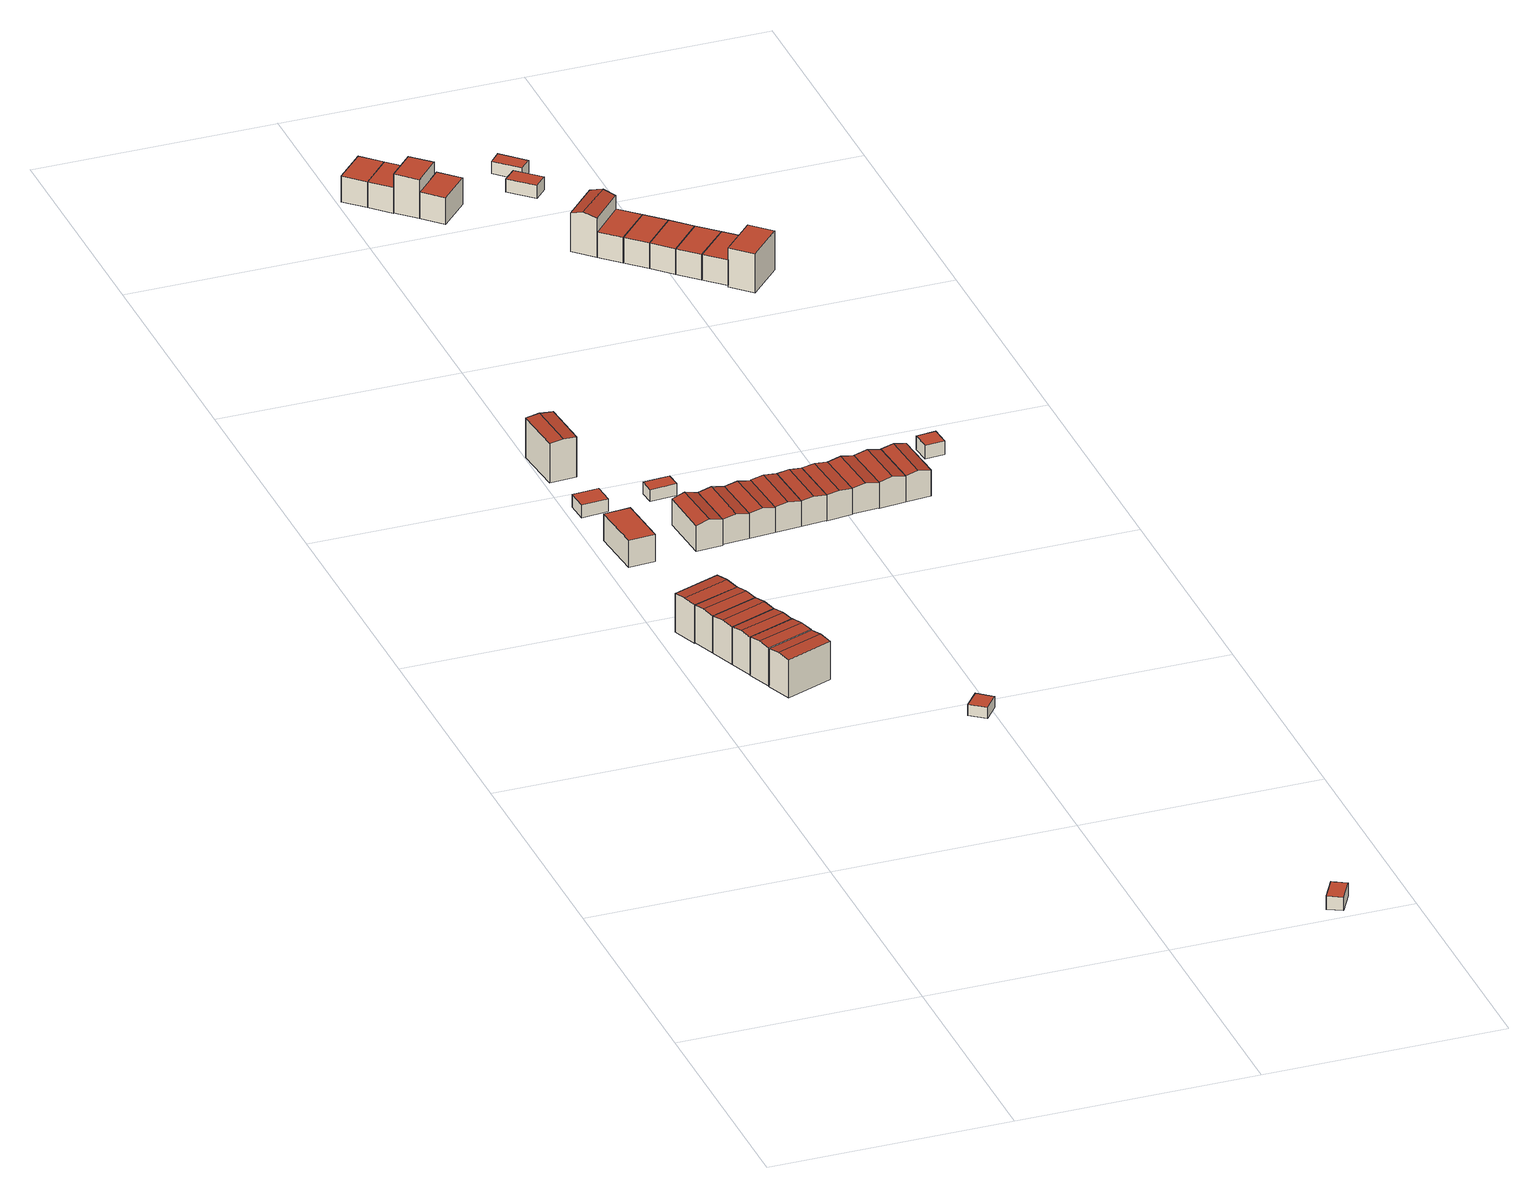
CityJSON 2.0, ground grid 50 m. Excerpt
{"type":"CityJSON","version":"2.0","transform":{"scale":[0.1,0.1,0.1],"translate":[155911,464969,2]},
"CityObjects":{
"building1":{"type":"Building","attributes":{"b3_bag_bag_overlap":0,"b3_bouwlagen":3,"b3_dak_type":"multiple horizontal","b3_extrusie":"standard","b3_h_dak_50p":8.14,"b3_h_dak_70p":10.82,"b3_h_dak_max":10.88,"b3_h_dak_min":8.08,"b3_h_maaiveld":2.43,"b3_is_glas_dak":false,"b3_kas_warenhuis":false,"b3_kwaliteitsindicator":true,"b3_mutatie_ahn3_ahn4":false,"b3_mutatie_ahn4_ahn5":false,"b3_n_nok":0,"b3_n_vlakken":3,"b3_opp_buitenmuur":168.24,"b3_opp_dak_plat":60.08,"b3_opp_dak_schuin":0,"b3_opp_grond":60.08,"b3_opp_scheidingsmuur":68.34,"b3_rmse_lod12":2.13,"b3_rmse_lod13":2.13,"b3_rmse_lod22":0.213,"b3_t_run":39,"b3_val3dity_lod12":"[]","b3_val3dity_lod13":"[]","b3_val3dity_lod22":"[]","b3_volume_lod12":504.36,"b3_volume_lod13":504.36,"b3_volume_lod22":402.57,"geconstateerd":false,"oorspronkelijkbouwjaar":1988,"status":"Pand in gebruik"},"children":["building1-1"]},
"building1-1":{"type":"BuildingPart","parents":["building1"],"geometry":[{"type":"Solid","lod":"2.2","boundaries":[[[[0,1,2,3]],[[4,5,6,7]],[[5,4,1,0]],[[4,7,8,2,1]],[[9,8,7,6]],[[8,9,3,2]],[[9,6,5,0,3]]]],"semantics":{"surfaces":[{"type":"GroundSurface"},{"type":"RoofSurface"},{"type":"WallSurface"}],"values":[[0,1,2,2,1,2,2]]}}]},
"building2":{"type":"Building","attributes":{"b3_bag_bag_overlap":0,"b3_bouwlagen":3,"b3_dak_type":"multiple horizontal","b3_extrusie":"standard","b3_h_dak_50p":10.82,"b3_h_dak_70p":10.84,"b3_h_dak_max":10.88,"b3_h_dak_min":8.1,"b3_h_maaiveld":2.57,"b3_is_glas_dak":false,"b3_kas_warenhuis":false,"b3_kwaliteitsindicator":true,"b3_mutatie_ahn3_ahn4":false,"b3_mutatie_ahn4_ahn5":false,"b3_n_nok":0,"b3_n_vlakken":4,"b3_opp_buitenmuur":106.52,"b3_opp_dak_plat":56.38,"b3_opp_dak_schuin":0,"b3_opp_grond":56.38,"b3_opp_scheidingsmuur":136.35,"b3_rmse_lod12":1.66,"b3_rmse_lod13":1.66,"b3_rmse_lod22":0.483,"b3_t_run":31,"b3_val3dity_lod12":"[]","b3_val3dity_lod13":"[]","b3_val3dity_lod22":"[]","b3_volume_lod12":465.9,"b3_volume_lod13":465.9,"b3_volume_lod22":414.13,"geconstateerd":false,"oorspronkelijkbouwjaar":1988,"status":"Pand in gebruik"},"children":["building2-1"]},
"building2-1":{"type":"BuildingPart","parents":["building2"],"geometry":[{"type":"Solid","lod":"2.2","boundaries":[[[[10,11,12,13]],[[14,15,16,17]],[[15,14,11,10]],[[14,17,9,12,11]],[[8,9,17,16]],[[9,8,13,12]],[[8,16,15,10,13]]]],"semantics":{"surfaces":[{"type":"GroundSurface"},{"type":"RoofSurface"},{"type":"WallSurface"}],"values":[[0,1,2,2,1,2,2]]}}]},
"building3":{"type":"Building","attributes":{"b3_bag_bag_overlap":0,"b3_bouwlagen":3,"b3_dak_type":"multiple horizontal","b3_extrusie":"standard","b3_h_dak_50p":8.15,"b3_h_dak_70p":10.83,"b3_h_dak_max":10.88,"b3_h_dak_min":8.08,"b3_h_maaiveld":2.56,"b3_is_glas_dak":false,"b3_kas_warenhuis":false,"b3_kwaliteitsindicator":true,"b3_mutatie_ahn3_ahn4":false,"b3_mutatie_ahn4_ahn5":false,"b3_n_nok":0,"b3_n_vlakken":3,"b3_opp_buitenmuur":91.94,"b3_opp_dak_plat":57.52,"b3_opp_dak_schuin":0,"b3_opp_grond":57.51,"b3_opp_scheidingsmuur":137.4,"b3_rmse_lod12":2.19,"b3_rmse_lod13":2.19,"b3_rmse_lod22":0.201,"b3_t_run":33,"b3_val3dity_lod12":"[]","b3_val3dity_lod13":"[]","b3_val3dity_lod22":"[]","b3_volume_lod12":476.23,"b3_volume_lod13":476.23,"b3_volume_lod22":378.17,"geconstateerd":false,"oorspronkelijkbouwjaar":1988,"status":"Pand in gebruik"},"children":["building3-1"]},
"building3-1":{"type":"BuildingPart","parents":["building3"],"geometry":[{"type":"Solid","lod":"2.2","boundaries":[[[[11,10,18,19]],[[15,14,20,21]],[[14,15,10,11]],[[15,21,22,18,10]],[[23,22,21,20]],[[22,23,19,18]],[[23,20,14,11,19]]]],"semantics":{"surfaces":[{"type":"GroundSurface"},{"type":"RoofSurface"},{"type":"WallSurface"}],"values":[[0,1,2,2,1,2,2]]}}]},
"building4":{"type":"Building","attributes":{"b3_bag_bag_overlap":0,"b3_bouwlagen":3,"b3_dak_type":"multiple horizontal","b3_extrusie":"standard","b3_h_dak_50p":8.14,"b3_h_dak_70p":10.83,"b3_h_dak_max":10.89,"b3_h_dak_min":8.07,"b3_h_maaiveld":2.56,"b3_is_glas_dak":false,"b3_kas_warenhuis":false,"b3_kwaliteitsindicator":true,"b3_mutatie_ahn3_ahn4":false,"b3_mutatie_ahn4_ahn5":false,"b3_n_nok":0,"b3_n_vlakken":3,"b3_opp_buitenmuur":87.94,"b3_opp_dak_plat":55.62,"b3_opp_dak_schuin":0,"b3_opp_grond":55.62,"b3_opp_scheidingsmuur":138.93,"b3_rmse_lod12":2.17,"b3_rmse_lod13":2.17,"b3_rmse_lod22":0.157,"b3_t_run":33,"b3_val3dity_lod12":"[]","b3_val3dity_lod13":"[]","b3_val3dity_lod22":"[]","b3_volume_lod12":460.62,"b3_volume_lod13":460.62,"b3_volume_lod22":365.6,"geconstateerd":false,"oorspronkelijkbouwjaar":1988,"status":"Pand in gebruik"},"children":["building4-1"]},
"building4-1":{"type":"BuildingPart","parents":["building4"],"geometry":[{"type":"Solid","lod":"2.2","boundaries":[[[[19,18,24,25]],[[22,23,26,27]],[[23,22,18,19]],[[22,27,28,24,18]],[[29,28,27,26]],[[28,29,25,24]],[[29,26,23,19,25]]]],"semantics":{"surfaces":[{"type":"GroundSurface"},{"type":"RoofSurface"},{"type":"WallSurface"}],"values":[[0,1,2,2,1,2,2]]}}]},
"building5":{"type":"Building","attributes":{"b3_bag_bag_overlap":0,"b3_bouwlagen":3,"b3_dak_type":"multiple horizontal","b3_extrusie":"standard","b3_h_dak_50p":10.85,"b3_h_dak_70p":10.88,"b3_h_dak_max":11.18,"b3_h_dak_min":8.11,"b3_h_maaiveld":2.55,"b3_is_glas_dak":false,"b3_kas_warenhuis":false,"b3_kwaliteitsindicator":true,"b3_mutatie_ahn3_ahn4":false,"b3_mutatie_ahn4_ahn5":false,"b3_n_nok":0,"b3_n_vlakken":3,"b3_opp_buitenmuur":125.1,"b3_opp_dak_plat":54.85,"b3_opp_dak_schuin":2.39,"b3_opp_grond":57.24,"b3_opp_scheidingsmuur":139.32,"b3_rmse_lod12":0.928,"b3_rmse_lod13":0.928,"b3_rmse_lod22":0.676,"b3_t_run":31,"b3_val3dity_lod12":"[]","b3_val3dity_lod13":"[]","b3_val3dity_lod22":"[]","b3_volume_lod12":477.78,"b3_volume_lod13":477.78,"b3_volume_lod22":470.84,"geconstateerd":false,"oorspronkelijkbouwjaar":1988,"status":"Pand in gebruik"},"children":["building5-1"]},
"building5-1":{"type":"BuildingPart","parents":["building5"],"geometry":[{"type":"Solid","lod":"2.2","boundaries":[[[[30,31,32,33]],[[34,35,36,37]],[[35,34,31,30]],[[34,37,38,32,31]],[[39,38,37,36]],[[38,39,33,32]],[[39,36,35,30,33]]]],"semantics":{"surfaces":[{"type":"GroundSurface"},{"type":"RoofSurface"},{"type":"WallSurface"}],"values":[[0,1,2,2,1,2,2]]}}]},
"building6":{"type":"Building","attributes":{"b3_bag_bag_overlap":0,"b3_bouwlagen":3,"b3_dak_type":"multiple horizontal","b3_extrusie":"standard","b3_h_dak_50p":8.16,"b3_h_dak_70p":10.83,"b3_h_dak_max":10.9,"b3_h_dak_min":8.05,"b3_h_maaiveld":2.39,"b3_is_glas_dak":false,"b3_kas_warenhuis":false,"b3_kwaliteitsindicator":true,"b3_mutatie_ahn3_ahn4":false,"b3_mutatie_ahn4_ahn5":false,"b3_n_nok":0,"b3_n_vlakken":3,"b3_opp_buitenmuur":166.7,"b3_opp_dak_plat":59.23,"b3_opp_dak_schuin":0,"b3_opp_grond":59.22,"b3_opp_scheidingsmuur":69.79,"b3_rmse_lod12":2.16,"b3_rmse_lod13":2.16,"b3_rmse_lod22":0.14,"b3_t_run":38,"b3_val3dity_lod12":"[]","b3_val3dity_lod13":"[]","b3_val3dity_lod22":"[]","b3_volume_lod12":500.07,"b3_volume_lod13":500.07,"b3_volume_lod22":399.39,"geconstateerd":false,"oorspronkelijkbouwjaar":1988,"status":"Pand in gebruik"},"children":["building6-1"]},
"building6-1":{"type":"BuildingPart","parents":["building6"],"geometry":[{"type":"Solid","lod":"2.2","boundaries":[[[[40,41,42,43]],[[44,45,46,47]],[[45,44,41,40]],[[44,47,48,42,41]],[[49,48,47,46]],[[48,49,43,42]],[[49,46,45,40,43]]]],"semantics":{"surfaces":[{"type":"GroundSurface"},{"type":"RoofSurface"},{"type":"WallSurface"}],"values":[[0,1,2,2,1,2,2]]}}]},
"building7":{"type":"Building","attributes":{"b3_bag_bag_overlap":0,"b3_bouwlagen":2,"b3_dak_type":"slanted","b3_extrusie":"standard","b3_h_dak_50p":7.89,"b3_h_dak_70p":7.97,"b3_h_dak_max":8.22,"b3_h_dak_min":7.81,"b3_h_maaiveld":2.09,"b3_is_glas_dak":false,"b3_kas_warenhuis":false,"b3_kwaliteitsindicator":true,"b3_mutatie_ahn3_ahn4":false,"b3_mutatie_ahn4_ahn5":false,"b3_n_nok":0,"b3_n_vlakken":3,"b3_opp_buitenmuur":151.25,"b3_opp_dak_plat":61.38,"b3_opp_dak_schuin":0,"b3_opp_grond":61.37,"b3_opp_scheidingsmuur":43.89,"b3_rmse_lod12":0.603,"b3_rmse_lod13":0.603,"b3_rmse_lod22":0.595,"b3_t_run":37,"b3_val3dity_lod12":"[]","b3_val3dity_lod13":"[]","b3_val3dity_lod22":"[]","b3_volume_lod12":362.78,"b3_volume_lod13":362.78,"b3_volume_lod22":359.36,"geconstateerd":false,"oorspronkelijkbouwjaar":1989,"status":"Pand in gebruik"},"children":["building7-1"]},
"building7-1":{"type":"BuildingPart","parents":["building7"],"geometry":[{"type":"Solid","lod":"2.2","boundaries":[[[[50,51,52,53]],[[54,55,56,57]],[[57,56,51,50]],[[56,55,52,51]],[[55,54,53,52]],[[54,57,50,53]]]],"semantics":{"surfaces":[{"type":"GroundSurface"},{"type":"RoofSurface"},{"type":"WallSurface"}],"values":[[0,1,2,2,2,2]]}}]},
"building8":{"type":"Building","attributes":{"b3_dak_type":"horizontal","b3_extrusie":"standard","b3_h_dak_50p":4.87,"b3_h_dak_70p":4.89,"b3_h_dak_max":5.13,"b3_h_dak_min":4.83,"b3_h_maaiveld":2.14,"b3_is_glas_dak":false,"b3_kas_warenhuis":false,"b3_kwaliteitsindicator":true,"b3_mutatie_ahn3_ahn4":false,"b3_mutatie_ahn4_ahn5":false,"b3_n_nok":0,"b3_n_vlakken":1,"b3_opp_buitenmuur":54.2,"b3_opp_dak_plat":23.93,"b3_opp_dak_schuin":0,"b3_opp_grond":23.92,"b3_opp_scheidingsmuur":0,"b3_rmse_lod12":0.0696,"b3_rmse_lod13":0.0696,"b3_rmse_lod22":0.0585,"b3_t_run":18,"b3_val3dity_lod12":"[]","b3_val3dity_lod13":"[]","b3_val3dity_lod22":"[]","b3_volume_lod12":65.62,"b3_volume_lod13":65.62,"b3_volume_lod22":65.84,"geconstateerd":false,"oorspronkelijkbouwjaar":1989,"status":"Pand in gebruik"},"children":["building8-1"]},
"building8-1":{"type":"BuildingPart","parents":["building8"],"geometry":[{"type":"Solid","lod":"2.2","boundaries":[[[[58,59,60,61]],[[62,63,64,65]],[[65,64,59,58]],[[64,63,60,59]],[[63,62,61,60]],[[62,65,58,61]]]],"semantics":{"surfaces":[{"type":"GroundSurface"},{"type":"RoofSurface"},{"type":"WallSurface"}],"values":[[0,1,2,2,2,2]]}}]},
"building9":{"type":"Building","attributes":{"b3_bag_bag_overlap":0,"b3_bouwlagen":3,"b3_dak_type":"multiple horizontal","b3_extrusie":"standard","b3_h_dak_50p":10.63,"b3_h_dak_70p":10.66,"b3_h_dak_max":10.82,"b3_h_dak_min":7.84,"b3_h_maaiveld":2.05,"b3_is_glas_dak":false,"b3_kas_warenhuis":false,"b3_kwaliteitsindicator":true,"b3_mutatie_ahn3_ahn4":false,"b3_mutatie_ahn4_ahn5":false,"b3_n_nok":0,"b3_n_vlakken":2,"b3_opp_buitenmuur":182.78,"b3_opp_dak_plat":60.11,"b3_opp_dak_schuin":0,"b3_opp_grond":60.1,"b3_opp_scheidingsmuur":80.17,"b3_rmse_lod12":1.63,"b3_rmse_lod13":1.63,"b3_rmse_lod22":0.111,"b3_t_run":32,"b3_val3dity_lod12":"[]","b3_val3dity_lod13":"[]","b3_val3dity_lod22":"[]","b3_volume_lod12":517.6,"b3_volume_lod13":517.6,"b3_volume_lod22":465.18,"geconstateerd":false,"oorspronkelijkbouwjaar":1989,"status":"Pand in gebruik"},"children":["building9-1"]},
"building9-1":{"type":"BuildingPart","parents":["building9"],"geometry":[{"type":"Solid","lod":"2.2","boundaries":[[[[66,67,68,69]],[[70,71,72,73]],[[71,70,67,66]],[[70,73,74,68,67]],[[75,74,73,72]],[[74,75,69,68]],[[75,72,71,66,69]]]],"semantics":{"surfaces":[{"type":"GroundSurface"},{"type":"RoofSurface"},{"type":"WallSurface"}],"values":[[0,1,2,2,1,2,2]]}}]},
"building10":{"type":"Building","attributes":{"b3_bag_bag_overlap":0,"b3_bouwlagen":2,"b3_dak_type":"multiple horizontal","b3_extrusie":"standard","b3_h_dak_50p":5.19,"b3_h_dak_70p":7.84,"b3_h_dak_max":7.91,"b3_h_dak_min":5.06,"b3_h_maaiveld":2.07,"b3_is_glas_dak":false,"b3_kas_warenhuis":false,"b3_kwaliteitsindicator":true,"b3_mutatie_ahn3_ahn4":false,"b3_mutatie_ahn4_ahn5":false,"b3_n_nok":0,"b3_n_vlakken":3,"b3_opp_buitenmuur":114.03,"b3_opp_dak_plat":61.74,"b3_opp_dak_schuin":0,"b3_opp_grond":61.72,"b3_opp_scheidingsmuur":42.35,"b3_rmse_lod12":2.11,"b3_rmse_lod13":2.11,"b3_rmse_lod22":0.0693,"b3_t_run":34,"b3_val3dity_lod12":"[]","b3_val3dity_lod13":"[]","b3_val3dity_lod22":"[]","b3_volume_lod12":356.17,"b3_volume_lod13":356.17,"b3_volume_lod22":255.28,"geconstateerd":false,"oorspronkelijkbouwjaar":1989,"status":"Pand in gebruik"},"children":["building10-1"]},
"building10-1":{"type":"BuildingPart","parents":["building10"],"geometry":[{"type":"Solid","lod":"2.2","boundaries":[[[[76,77,78,79]],[[80,81,82,83]],[[81,80,77,76]],[[80,83,84,78,77]],[[85,84,83,82]],[[84,85,79,78]],[[85,82,81,76,79]]]],"semantics":{"surfaces":[{"type":"GroundSurface"},{"type":"RoofSurface"},{"type":"WallSurface"}],"values":[[0,1,2,2,1,2,2]]}}]},
"building11":{"type":"Building","attributes":{"b3_dak_type":"horizontal","b3_extrusie":"standard","b3_h_dak_50p":4.95,"b3_h_dak_70p":5.06,"b3_h_dak_max":5.17,"b3_h_dak_min":4.68,"b3_h_maaiveld":2.65,"b3_is_glas_dak":false,"b3_kas_warenhuis":false,"b3_kwaliteitsindicator":true,"b3_mutatie_ahn3_ahn4":false,"b3_mutatie_ahn4_ahn5":false,"b3_n_nok":0,"b3_n_vlakken":1,"b3_opp_buitenmuur":37.86,"b3_opp_dak_plat":17,"b3_opp_dak_schuin":0,"b3_opp_grond":16.99,"b3_opp_scheidingsmuur":0,"b3_rmse_lod12":0.183,"b3_rmse_lod13":0.183,"b3_rmse_lod22":0.145,"b3_t_run":18,"b3_val3dity_lod12":"[]","b3_val3dity_lod13":"[]","b3_val3dity_lod22":"[]","b3_volume_lod12":40.77,"b3_volume_lod13":40.77,"b3_volume_lod22":38.96,"geconstateerd":false,"oorspronkelijkbouwjaar":1987,"status":"Pand in gebruik"},"children":["building11-1"]},
"building11-1":{"type":"BuildingPart","parents":["building11"],"geometry":[{"type":"Solid","lod":"2.2","boundaries":[[[[86,87,88,89]],[[90,91,92,93]],[[93,92,87,86]],[[92,91,88,87]],[[91,90,89,88]],[[90,93,86,89]]]],"semantics":{"surfaces":[{"type":"GroundSurface"},{"type":"RoofSurface"},{"type":"WallSurface"}],"values":[[0,1,2,2,2,2]]}}]},
"building12":{"type":"Building","attributes":{"b3_bag_bag_overlap":0,"b3_dak_type":"horizontal","b3_extrusie":"standard","b3_h_dak_50p":4.71,"b3_h_dak_70p":4.72,"b3_h_dak_max":4.79,"b3_h_dak_min":4.65,"b3_h_maaiveld":2.08,"b3_is_glas_dak":false,"b3_kas_warenhuis":false,"b3_kwaliteitsindicator":true,"b3_mutatie_ahn3_ahn4":false,"b3_mutatie_ahn4_ahn5":false,"b3_n_nok":0,"b3_n_vlakken":1,"b3_opp_buitenmuur":45.83,"b3_opp_dak_plat":17.51,"b3_opp_dak_schuin":0,"b3_opp_grond":17.51,"b3_opp_scheidingsmuur":0,"b3_rmse_lod12":0.0308,"b3_rmse_lod13":0.0308,"b3_rmse_lod22":0.0294,"b3_t_run":17,"b3_val3dity_lod12":"[]","b3_val3dity_lod13":"[]","b3_val3dity_lod22":"[]","b3_volume_lod12":46.3,"b3_volume_lod13":46.3,"b3_volume_lod22":46.19,"geconstateerd":false,"oorspronkelijkbouwjaar":1989,"status":"Pand in gebruik"},"children":["building12-1"]},
"building12-1":{"type":"BuildingPart","parents":["building12"],"geometry":[{"type":"Solid","lod":"2.2","boundaries":[[[[94,95,96,97]],[[98,99,100,101]],[[101,100,95,94]],[[100,99,96,95]],[[99,98,97,96]],[[98,101,94,97]]]],"semantics":{"surfaces":[{"type":"GroundSurface"},{"type":"RoofSurface"},{"type":"WallSurface"}],"values":[[0,1,2,2,2,2]]}}]},
"building13":{"type":"Building","attributes":{"b3_bag_bag_overlap":0,"b3_bouwlagen":2,"b3_dak_type":"multiple horizontal","b3_extrusie":"standard","b3_h_dak_50p":5.2,"b3_h_dak_70p":7.83,"b3_h_dak_max":7.93,"b3_h_dak_min":5.11,"b3_h_maaiveld":2.26,"b3_is_glas_dak":false,"b3_kas_warenhuis":false,"b3_kwaliteitsindicator":true,"b3_mutatie_ahn3_ahn4":false,"b3_mutatie_ahn4_ahn5":false,"b3_n_nok":0,"b3_n_vlakken":3,"b3_opp_buitenmuur":60.58,"b3_opp_dak_plat":61.48,"b3_opp_dak_schuin":0,"b3_opp_grond":61.46,"b3_opp_scheidingsmuur":85.8,"b3_rmse_lod12":2.16,"b3_rmse_lod13":2.16,"b3_rmse_lod22":0.0829,"b3_t_run":25,"b3_val3dity_lod12":"[]","b3_val3dity_lod13":"[]","b3_val3dity_lod22":"[]","b3_volume_lod12":343.05,"b3_volume_lod13":343.05,"b3_volume_lod22":236.36,"geconstateerd":false,"oorspronkelijkbouwjaar":1989,"status":"Pand in gebruik"},"children":["building13-1"]},
"building13-1":{"type":"BuildingPart","parents":["building13"],"geometry":[{"type":"Solid","lod":"2.2","boundaries":[[[[102,103,104,105]],[[81,80,106,107]],[[80,81,103,102]],[[81,107,108,104,103]],[[109,108,107,106]],[[108,109,105,104]],[[109,106,80,102,105]]]],"semantics":{"surfaces":[{"type":"GroundSurface"},{"type":"RoofSurface"},{"type":"WallSurface"}],"values":[[0,1,2,2,1,2,2]]}}]},
"building14":{"type":"Building","attributes":{"b3_bag_bag_overlap":0,"b3_bouwlagen":2,"b3_dak_type":"multiple horizontal","b3_extrusie":"standard","b3_h_dak_50p":5.19,"b3_h_dak_70p":7.83,"b3_h_dak_max":7.92,"b3_h_dak_min":5.11,"b3_h_maaiveld":2.28,"b3_is_glas_dak":false,"b3_kas_warenhuis":false,"b3_kwaliteitsindicator":true,"b3_mutatie_ahn3_ahn4":false,"b3_mutatie_ahn4_ahn5":false,"b3_n_nok":0,"b3_n_vlakken":3,"b3_opp_buitenmuur":60.41,"b3_opp_dak_plat":61.06,"b3_opp_dak_schuin":0,"b3_opp_grond":61.04,"b3_opp_scheidingsmuur":86.44,"b3_rmse_lod12":2.15,"b3_rmse_lod13":2.15,"b3_rmse_lod22":0.163,"b3_t_run":34,"b3_val3dity_lod12":"[]","b3_val3dity_lod13":"[]","b3_val3dity_lod22":"[]","b3_volume_lod12":339.6,"b3_volume_lod13":339.6,"b3_volume_lod22":234.73,"geconstateerd":false,"oorspronkelijkbouwjaar":1989,"status":"Pand in gebruik"},"children":["building14-1"]},
"building14-1":{"type":"BuildingPart","parents":["building14"],"geometry":[{"type":"Solid","lod":"2.2","boundaries":[[[[110,105,104,111]],[[112,113,109,105,110]],[[108,109,113,114]],[[109,108,104,105]],[[108,114,115,111,104]],[[112,115,114,113]],[[115,112,110,111]]]],"semantics":{"surfaces":[{"type":"GroundSurface"},{"type":"WallSurface"},{"type":"RoofSurface"}],"values":[[0,1,2,1,1,2,1]]}}]},
"building15":{"type":"Building","attributes":{"b3_dak_type":"horizontal","b3_extrusie":"standard","b3_h_dak_50p":6.13,"b3_h_dak_70p":6.18,"b3_h_dak_max":6.3,"b3_h_dak_min":5.94,"b3_h_maaiveld":3.28,"b3_is_glas_dak":false,"b3_kas_warenhuis":false,"b3_kwaliteitsindicator":true,"b3_mutatie_ahn3_ahn4":false,"b3_mutatie_ahn4_ahn5":false,"b3_n_nok":0,"b3_n_vlakken":1,"b3_opp_buitenmuur":50.6,"b3_opp_dak_plat":0,"b3_opp_dak_schuin":18.75,"b3_opp_grond":18.7,"b3_opp_scheidingsmuur":0,"b3_rmse_lod12":0.104,"b3_rmse_lod13":0.104,"b3_rmse_lod22":0.00987,"b3_t_run":12,"b3_val3dity_lod12":"[]","b3_val3dity_lod13":"[]","b3_val3dity_lod22":"[]","b3_volume_lod12":54.16,"b3_volume_lod13":54.16,"b3_volume_lod22":53.14,"geconstateerd":false,"oorspronkelijkbouwjaar":1998,"status":"Pand in gebruik"},"children":["building15-1"]},
"building15-1":{"type":"BuildingPart","parents":["building15"],"geometry":[{"type":"Solid","lod":"2.2","boundaries":[[[[116,117,118,119]],[[120,121,122,123]],[[123,122,117,116]],[[122,121,118,117]],[[121,120,119,118]],[[120,123,116,119]]]],"semantics":{"surfaces":[{"type":"GroundSurface"},{"type":"RoofSurface"},{"type":"WallSurface"}],"values":[[0,1,2,2,2,2]]}}]},
"building16":{"type":"Building","attributes":{"b3_bag_bag_overlap":0,"b3_bouwlagen":2,"b3_dak_type":"multiple horizontal","b3_extrusie":"standard","b3_h_dak_50p":7.84,"b3_h_dak_70p":7.86,"b3_h_dak_max":7.93,"b3_h_dak_min":5.12,"b3_h_maaiveld":2.27,"b3_is_glas_dak":false,"b3_kas_warenhuis":false,"b3_kwaliteitsindicator":true,"b3_mutatie_ahn3_ahn4":false,"b3_mutatie_ahn4_ahn5":false,"b3_n_nok":0,"b3_n_vlakken":2,"b3_opp_buitenmuur":69.56,"b3_opp_dak_plat":60.51,"b3_opp_dak_schuin":0,"b3_opp_grond":60.51,"b3_opp_scheidingsmuur":94.66,"b3_rmse_lod12":1.63,"b3_rmse_lod13":1.63,"b3_rmse_lod22":0.31,"b3_t_run":23,"b3_val3dity_lod12":"[]","b3_val3dity_lod13":"[]","b3_val3dity_lod22":"[]","b3_volume_lod12":338.04,"b3_volume_lod13":338.04,"b3_volume_lod22":281.8,"geconstateerd":false,"oorspronkelijkbouwjaar":1989,"status":"Pand in gebruik"},"children":["building16-1"]},
"building16-1":{"type":"BuildingPart","parents":["building16"],"geometry":[{"type":"Solid","lod":"2.2","boundaries":[[[[124,125,110,111]],[[126,127,128,129]],[[127,126,125,124]],[[126,129,130,110,125]],[[131,130,129,128]],[[130,131,111,110]],[[131,128,127,124,111]]]],"semantics":{"surfaces":[{"type":"GroundSurface"},{"type":"RoofSurface"},{"type":"WallSurface"}],"values":[[0,1,2,2,1,2,2]]}}]},
"building17":{"type":"Building","attributes":{"b3_bag_bag_overlap":0,"b3_bouwlagen":2,"b3_dak_type":"multiple horizontal","b3_extrusie":"standard","b3_h_dak_50p":7.86,"b3_h_dak_70p":7.9,"b3_h_dak_max":8.14,"b3_h_dak_min":5.12,"b3_h_maaiveld":2.25,"b3_is_glas_dak":false,"b3_kas_warenhuis":false,"b3_kwaliteitsindicator":true,"b3_mutatie_ahn3_ahn4":false,"b3_mutatie_ahn4_ahn5":false,"b3_n_nok":0,"b3_n_vlakken":2,"b3_opp_buitenmuur":66.95,"b3_opp_dak_plat":58.76,"b3_opp_dak_schuin":0,"b3_opp_grond":58.75,"b3_opp_scheidingsmuur":97.75,"b3_rmse_lod12":1.62,"b3_rmse_lod13":1.62,"b3_rmse_lod22":0.255,"b3_t_run":24,"b3_val3dity_lod12":"[]","b3_val3dity_lod13":"[]","b3_val3dity_lod22":"[]","b3_volume_lod12":332.59,"b3_volume_lod13":332.59,"b3_volume_lod22":277.27,"geconstateerd":false,"oorspronkelijkbouwjaar":1989,"status":"Pand in gebruik"},"children":["building17-1"]},
"building17-1":{"type":"BuildingPart","parents":["building17"],"geometry":[{"type":"Solid","lod":"2.2","boundaries":[[[[132,125,124,133]],[[134,135,126,125,132]],[[127,126,135,136]],[[126,127,124,125]],[[127,136,137,133,124]],[[134,137,136,135]],[[137,134,132,133]]]],"semantics":{"surfaces":[{"type":"GroundSurface"},{"type":"WallSurface"},{"type":"RoofSurface"}],"values":[[0,1,2,1,1,2,1]]}}]},
"building18":{"type":"Building","attributes":{"b3_bag_bag_overlap":0,"b3_bouwlagen":2,"b3_dak_type":"horizontal","b3_extrusie":"standard","b3_h_dak_50p":8.3,"b3_h_dak_70p":8.31,"b3_h_dak_max":8.36,"b3_h_dak_min":8.26,"b3_h_maaiveld":2.6,"b3_is_glas_dak":false,"b3_kas_warenhuis":false,"b3_kwaliteitsindicator":true,"b3_mutatie_ahn3_ahn4":false,"b3_mutatie_ahn4_ahn5":false,"b3_n_nok":0,"b3_n_vlakken":1,"b3_opp_buitenmuur":61.64,"b3_opp_dak_plat":43.58,"b3_opp_dak_schuin":0,"b3_opp_grond":43.58,"b3_opp_scheidingsmuur":92,"b3_rmse_lod12":0.293,"b3_rmse_lod13":0.293,"b3_rmse_lod22":0.294,"b3_t_run":24,"b3_val3dity_lod12":"[]","b3_val3dity_lod13":"[]","b3_val3dity_lod22":"[]","b3_volume_lod12":248.8,"b3_volume_lod13":248.8,"b3_volume_lod22":248.52,"geconstateerd":false,"oorspronkelijkbouwjaar":1988,"status":"Pand in gebruik"},"children":["building18-1"]},
"building18-1":{"type":"BuildingPart","parents":["building18"],"geometry":[{"type":"Solid","lod":"2.2","boundaries":[[[[138,139,140,141]],[[142,143,144,145]],[[145,144,139,138]],[[144,143,140,139]],[[143,142,141,140]],[[142,145,138,141]]]],"semantics":{"surfaces":[{"type":"GroundSurface"},{"type":"RoofSurface"},{"type":"WallSurface"}],"values":[[0,1,2,2,2,2]]}}]},
"building19":{"type":"Building","attributes":{"b3_bag_bag_overlap":0,"b3_bouwlagen":2,"b3_dak_type":"multiple horizontal","b3_extrusie":"standard","b3_h_dak_50p":5.18,"b3_h_dak_70p":7.88,"b3_h_dak_max":8.12,"b3_h_dak_min":5.11,"b3_h_maaiveld":2.23,"b3_is_glas_dak":false,"b3_kas_warenhuis":false,"b3_kwaliteitsindicator":true,"b3_mutatie_ahn3_ahn4":false,"b3_mutatie_ahn4_ahn5":false,"b3_n_nok":0,"b3_n_vlakken":3,"b3_opp_buitenmuur":63.12,"b3_opp_dak_plat":60.62,"b3_opp_dak_schuin":0,"b3_opp_grond":60.6,"b3_opp_scheidingsmuur":88.74,"b3_rmse_lod12":2.17,"b3_rmse_lod13":2.17,"b3_rmse_lod22":0.154,"b3_t_run":26,"b3_val3dity_lod12":"[]","b3_val3dity_lod13":"[]","b3_val3dity_lod22":"[]","b3_volume_lod12":342.99,"b3_volume_lod13":342.99,"b3_volume_lod22":242.73,"geconstateerd":false,"oorspronkelijkbouwjaar":1989,"status":"Pand in gebruik"},"children":["building19-1"]},
"building19-1":{"type":"BuildingPart","parents":["building19"],"geometry":[{"type":"Solid","lod":"2.2","boundaries":[[[[146,147,148,149]],[[150,151,152,153]],[[151,150,147,146]],[[150,153,134,148,147]],[[137,134,153,152]],[[134,137,149,148]],[[137,152,151,146,149]]]],"semantics":{"surfaces":[{"type":"GroundSurface"},{"type":"RoofSurface"},{"type":"WallSurface"}],"values":[[0,1,2,2,1,2,2]]}}]},
"building20":{"type":"Building","attributes":{"b3_bag_bag_overlap":0,"b3_bouwlagen":2,"b3_dak_type":"horizontal","b3_extrusie":"standard","b3_h_dak_50p":8.3,"b3_h_dak_70p":8.31,"b3_h_dak_max":8.35,"b3_h_dak_min":8.26,"b3_h_maaiveld":2.59,"b3_is_glas_dak":false,"b3_kas_warenhuis":false,"b3_kwaliteitsindicator":true,"b3_mutatie_ahn3_ahn4":false,"b3_mutatie_ahn4_ahn5":false,"b3_n_nok":0,"b3_n_vlakken":1,"b3_opp_buitenmuur":68.15,"b3_opp_dak_plat":43.64,"b3_opp_dak_schuin":0,"b3_opp_grond":43.64,"b3_opp_scheidingsmuur":85.72,"b3_rmse_lod12":0.026,"b3_rmse_lod13":0.026,"b3_rmse_lod22":0.0253,"b3_t_run":24,"b3_val3dity_lod12":"[]","b3_val3dity_lod13":"[]","b3_val3dity_lod22":"[]","b3_volume_lod12":249.35,"b3_volume_lod13":249.35,"b3_volume_lod22":249.09,"geconstateerd":false,"oorspronkelijkbouwjaar":1988,"status":"Pand in gebruik"},"children":["building20-1"]},
"building20-1":{"type":"BuildingPart","parents":["building20"],"geometry":[{"type":"Solid","lod":"2.2","boundaries":[[[[140,154,155,141]],[[142,156,157,143]],[[143,157,154,140]],[[157,156,155,154]],[[156,142,141,155]],[[142,143,140,141]]]],"semantics":{"surfaces":[{"type":"GroundSurface"},{"type":"RoofSurface"},{"type":"WallSurface"}],"values":[[0,1,2,2,2,2]]}}]},
"building21":{"type":"Building","attributes":{"b3_bag_bag_overlap":0,"b3_bouwlagen":3,"b3_dak_type":"multiple horizontal","b3_extrusie":"standard","b3_h_dak_50p":11.14,"b3_h_dak_70p":11.16,"b3_h_dak_max":11.27,"b3_h_dak_min":8.21,"b3_h_maaiveld":2.71,"b3_is_glas_dak":false,"b3_kas_warenhuis":false,"b3_kwaliteitsindicator":true,"b3_mutatie_ahn3_ahn4":false,"b3_mutatie_ahn4_ahn5":false,"b3_n_nok":0,"b3_n_vlakken":2,"b3_opp_buitenmuur":130.72,"b3_opp_dak_plat":38.49,"b3_opp_dak_schuin":0,"b3_opp_grond":38.49,"b3_opp_scheidingsmuur":80.98,"b3_rmse_lod12":1.58,"b3_rmse_lod13":1.58,"b3_rmse_lod22":1.57,"b3_t_run":18,"b3_val3dity_lod12":"[]","b3_val3dity_lod13":"[]","b3_val3dity_lod22":"[]","b3_volume_lod12":325.37,"b3_volume_lod13":325.37,"b3_volume_lod22":325.21,"geconstateerd":false,"oorspronkelijkbouwjaar":1988,"status":"Pand in gebruik"},"children":["building21-1"]},
"building21-1":{"type":"BuildingPart","parents":["building21"],"geometry":[{"type":"Solid","lod":"2.2","boundaries":[[[[158,159,160,161]],[[162,163,164,165]],[[165,164,159,158]],[[164,163,160,159]],[[163,162,161,160]],[[162,165,158,161]]]],"semantics":{"surfaces":[{"type":"GroundSurface"},{"type":"RoofSurface"},{"type":"WallSurface"}],"values":[[0,1,2,2,2,2]]}}]},
"building22":{"type":"Building","attributes":{"b3_bag_bag_overlap":0,"b3_bouwlagen":2,"b3_dak_type":"multiple horizontal","b3_extrusie":"standard","b3_h_dak_50p":5.18,"b3_h_dak_70p":7.84,"b3_h_dak_max":7.91,"b3_h_dak_min":5.11,"b3_h_maaiveld":2.26,"b3_is_glas_dak":false,"b3_kas_warenhuis":false,"b3_kwaliteitsindicator":true,"b3_mutatie_ahn3_ahn4":false,"b3_mutatie_ahn4_ahn5":false,"b3_n_nok":0,"b3_n_vlakken":3,"b3_opp_buitenmuur":62.45,"b3_opp_dak_plat":62.29,"b3_opp_dak_schuin":0,"b3_opp_grond":62.28,"b3_opp_scheidingsmuur":86.41,"b3_rmse_lod12":2.17,"b3_rmse_lod13":2.17,"b3_rmse_lod22":0.205,"b3_t_run":27,"b3_val3dity_lod12":"[]","b3_val3dity_lod13":"[]","b3_val3dity_lod22":"[]","b3_volume_lod12":348.53,"b3_volume_lod13":348.53,"b3_volume_lod22":242.42,"geconstateerd":false,"oorspronkelijkbouwjaar":1989,"status":"Pand in gebruik"},"children":["building22-1"]},
"building22-1":{"type":"BuildingPart","parents":["building22"],"geometry":[{"type":"Solid","lod":"2.2","boundaries":[[[[166,167,168,169]],[[151,170,171,167,166]],[[172,171,170,173]],[[171,172,168,167]],[[172,173,150,169,168]],[[151,150,173,170]],[[150,151,166,169]]]],"semantics":{"surfaces":[{"type":"GroundSurface"},{"type":"WallSurface"},{"type":"RoofSurface"}],"values":[[0,1,2,1,1,2,1]]}}]},
"building23":{"type":"Building","attributes":{"b3_bag_bag_overlap":0,"b3_bouwlagen":2,"b3_dak_type":"horizontal","b3_extrusie":"standard","b3_h_dak_50p":8.4,"b3_h_dak_70p":8.45,"b3_h_dak_max":8.67,"b3_h_dak_min":8.31,"b3_h_maaiveld":2.71,"b3_is_glas_dak":false,"b3_kas_warenhuis":false,"b3_kwaliteitsindicator":true,"b3_mutatie_ahn3_ahn4":false,"b3_mutatie_ahn4_ahn5":false,"b3_n_nok":0,"b3_n_vlakken":1,"b3_opp_buitenmuur":68.13,"b3_opp_dak_plat":43.9,"b3_opp_dak_schuin":0,"b3_opp_grond":43.89,"b3_opp_scheidingsmuur":86.62,"b3_rmse_lod12":0.807,"b3_rmse_lod13":0.807,"b3_rmse_lod22":0.8,"b3_t_run":24,"b3_val3dity_lod12":"[]","b3_val3dity_lod13":"[]","b3_val3dity_lod22":"[]","b3_volume_lod12":252.99,"b3_volume_lod13":252.99,"b3_volume_lod22":251.06,"geconstateerd":false,"oorspronkelijkbouwjaar":1988,"status":"Pand in gebruik"},"children":["building23-1"]},
"building23-1":{"type":"BuildingPart","parents":["building23"],"geometry":[{"type":"Solid","lod":"2.2","boundaries":[[[[159,174,175,176]],[[177,178,179,180]],[[180,179,174,159]],[[179,178,175,174]],[[178,177,176,175]],[[177,180,159,176]]]],"semantics":{"surfaces":[{"type":"GroundSurface"},{"type":"RoofSurface"},{"type":"WallSurface"}],"values":[[0,1,2,2,2,2]]}}]},
"building24":{"type":"Building","attributes":{"b3_bag_bag_overlap":0,"b3_bouwlagen":2,"b3_dak_type":"slanted","b3_extrusie":"standard","b3_h_dak_50p":7.81,"b3_h_dak_70p":7.86,"b3_h_dak_max":7.92,"b3_h_dak_min":5.14,"b3_h_maaiveld":2.24,"b3_is_glas_dak":false,"b3_kas_warenhuis":false,"b3_kwaliteitsindicator":true,"b3_mutatie_ahn3_ahn4":false,"b3_mutatie_ahn4_ahn5":false,"b3_n_nok":0,"b3_n_vlakken":4,"b3_opp_buitenmuur":81.33,"b3_opp_dak_plat":60.64,"b3_opp_dak_schuin":1.2,"b3_opp_grond":61.79,"b3_opp_scheidingsmuur":87.07,"b3_rmse_lod12":1.54,"b3_rmse_lod13":1.54,"b3_rmse_lod22":0.382,"b3_t_run":35,"b3_val3dity_lod12":"[]","b3_val3dity_lod13":"[]","b3_val3dity_lod22":"[]","b3_volume_lod12":347.04,"b3_volume_lod13":347.04,"b3_volume_lod22":297.73,"geconstateerd":false,"oorspronkelijkbouwjaar":1989,"status":"Pand in gebruik"},"children":["building24-1"]},
"building24-1":{"type":"BuildingPart","parents":["building24"],"geometry":[{"type":"Solid","lod":"2.2","boundaries":[[[[181,182,183,184]],[[171,172,185,186]],[[172,171,182,181]],[[171,186,187,183,182]],[[188,187,186,185]],[[187,188,184,183]],[[188,185,172,181,184]]]],"semantics":{"surfaces":[{"type":"GroundSurface"},{"type":"RoofSurface"},{"type":"WallSurface"}],"values":[[0,1,2,2,1,2,2]]}}]},
"building25":{"type":"Building","attributes":{"b3_bag_bag_overlap":0,"b3_bouwlagen":2,"b3_dak_type":"multiple horizontal","b3_extrusie":"standard","b3_h_dak_50p":5.19,"b3_h_dak_70p":7.85,"b3_h_dak_max":7.93,"b3_h_dak_min":5.12,"b3_h_maaiveld":2.18,"b3_is_glas_dak":false,"b3_kas_warenhuis":false,"b3_kwaliteitsindicator":true,"b3_mutatie_ahn3_ahn4":false,"b3_mutatie_ahn4_ahn5":false,"b3_n_nok":0,"b3_n_vlakken":3,"b3_opp_buitenmuur":104.37,"b3_opp_dak_plat":60.2,"b3_opp_dak_schuin":0,"b3_opp_grond":60.18,"b3_opp_scheidingsmuur":43.33,"b3_rmse_lod12":2.1,"b3_rmse_lod13":2.1,"b3_rmse_lod22":0.0887,"b3_t_run":32,"b3_val3dity_lod12":"[]","b3_val3dity_lod13":"[]","b3_val3dity_lod22":"[]","b3_volume_lod12":341.44,"b3_volume_lod13":341.44,"b3_volume_lod22":235.42,"geconstateerd":false,"oorspronkelijkbouwjaar":1989,"status":"Pand in gebruik"},"children":["building25-1"]},
"building25-1":{"type":"BuildingPart","parents":["building25"],"geometry":[{"type":"Solid","lod":"2.2","boundaries":[[[[189,190,184,183]],[[191,192,193,194]],[[192,191,190,189]],[[191,194,188,184,190]],[[187,188,194,193]],[[188,187,183,184]],[[187,193,192,189,183]]]],"semantics":{"surfaces":[{"type":"GroundSurface"},{"type":"RoofSurface"},{"type":"WallSurface"}],"values":[[0,1,2,2,1,2,2]]}}]},
"building26":{"type":"Building","attributes":{"b3_bag_bag_overlap":0,"b3_bouwlagen":3,"b3_dak_type":"multiple horizontal","b3_extrusie":"standard","b3_h_dak_50p":11.1,"b3_h_dak_70p":11.11,"b3_h_dak_max":11.15,"b3_h_dak_min":8.14,"b3_h_maaiveld":2.6,"b3_is_glas_dak":false,"b3_kas_warenhuis":false,"b3_kwaliteitsindicator":true,"b3_mutatie_ahn3_ahn4":false,"b3_mutatie_ahn4_ahn5":true,"b3_n_nok":0,"b3_n_vlakken":2,"b3_opp_buitenmuur":138.7,"b3_opp_dak_plat":51.17,"b3_opp_dak_schuin":0,"b3_opp_grond":51.17,"b3_opp_scheidingsmuur":104.68,"b3_rmse_lod12":1.19,"b3_rmse_lod13":1.19,"b3_rmse_lod22":0.581,"b3_t_run":22,"b3_val3dity_lod12":"[]","b3_val3dity_lod13":"[]","b3_val3dity_lod22":"[]","b3_volume_lod12":435.38,"b3_volume_lod13":435.38,"b3_volume_lod22":410.81,"geconstateerd":false,"oorspronkelijkbouwjaar":1988,"status":"Pand in gebruik"},"children":["building26-1"]},
"building26-1":{"type":"BuildingPart","parents":["building26"],"geometry":[{"type":"Solid","lod":"2.2","boundaries":[[[[195,196,197,198]],[[199,200,201,196,195]],[[202,201,200,203]],[[201,202,197,196]],[[202,203,204,198,197]],[[199,204,203,200]],[[204,199,195,198]]]],"semantics":{"surfaces":[{"type":"GroundSurface"},{"type":"WallSurface"},{"type":"RoofSurface"}],"values":[[0,1,2,1,1,2,1]]}}]},
"building27":{"type":"Building","attributes":{"b3_dak_type":"horizontal","b3_extrusie":"standard","b3_h_dak_50p":5.35,"b3_h_dak_70p":5.36,"b3_h_dak_max":5.4,"b3_h_dak_min":5.3,"b3_h_maaiveld":2.48,"b3_is_glas_dak":false,"b3_kas_warenhuis":false,"b3_kwaliteitsindicator":true,"b3_mutatie_ahn3_ahn4":false,"b3_mutatie_ahn4_ahn5":false,"b3_n_nok":0,"b3_n_vlakken":1,"b3_opp_buitenmuur":56.52,"b3_opp_dak_plat":22.28,"b3_opp_dak_schuin":0,"b3_opp_grond":22.28,"b3_opp_scheidingsmuur":0,"b3_rmse_lod12":0.0224,"b3_rmse_lod13":0.0224,"b3_rmse_lod22":0.0205,"b3_t_run":23,"b3_val3dity_lod12":"[]","b3_val3dity_lod13":"[]","b3_val3dity_lod22":"[]","b3_volume_lod12":64,"b3_volume_lod13":64,"b3_volume_lod22":63.83,"geconstateerd":false,"oorspronkelijkbouwjaar":2017,"status":"Pand in gebruik"},"children":["building27-1"]},
"building27-1":{"type":"BuildingPart","parents":["building27"],"geometry":[{"type":"Solid","lod":"2.2","boundaries":[[[[205,206,207,208]],[[209,210,211,212]],[[212,211,206,205]],[[211,210,207,206]],[[210,209,208,207]],[[209,212,205,208]]]],"semantics":{"surfaces":[{"type":"GroundSurface"},{"type":"RoofSurface"},{"type":"WallSurface"}],"values":[[0,1,2,2,2,2]]}}]},
"building28":{"type":"Building","attributes":{"b3_bag_bag_overlap":0,"b3_bouwlagen":2,"b3_dak_type":"horizontal","b3_extrusie":"standard","b3_h_dak_50p":8.22,"b3_h_dak_70p":8.23,"b3_h_dak_max":8.28,"b3_h_dak_min":8.14,"b3_h_maaiveld":2.62,"b3_is_glas_dak":false,"b3_kas_warenhuis":false,"b3_kwaliteitsindicator":true,"b3_mutatie_ahn3_ahn4":false,"b3_mutatie_ahn4_ahn5":false,"b3_n_nok":0,"b3_n_vlakken":1,"b3_opp_buitenmuur":61.11,"b3_opp_dak_plat":51.06,"b3_opp_dak_schuin":0,"b3_opp_grond":51.06,"b3_opp_scheidingsmuur":104.58,"b3_rmse_lod12":0.042,"b3_rmse_lod13":0.042,"b3_rmse_lod22":0.0385,"b3_t_run":23,"b3_val3dity_lod12":"[]","b3_val3dity_lod13":"[]","b3_val3dity_lod22":"[]","b3_volume_lod12":286.32,"b3_volume_lod13":286.32,"b3_volume_lod22":285.43,"geconstateerd":false,"oorspronkelijkbouwjaar":1988,"status":"Pand in gebruik"},"children":["building28-1"]},
"building28-1":{"type":"BuildingPart","parents":["building28"],"geometry":[{"type":"Solid","lod":"2.2","boundaries":[[[[213,214,195,198]],[[215,216,217,218]],[[218,217,214,213]],[[217,216,195,214]],[[216,215,198,195]],[[215,218,213,198]]]],"semantics":{"surfaces":[{"type":"GroundSurface"},{"type":"RoofSurface"},{"type":"WallSurface"}],"values":[[0,1,2,2,2,2]]}}]},
"building29":{"type":"Building","attributes":{"b3_dak_type":"horizontal","b3_extrusie":"standard","b3_h_dak_50p":5.34,"b3_h_dak_70p":5.35,"b3_h_dak_max":5.37,"b3_h_dak_min":5.31,"b3_h_maaiveld":2.58,"b3_is_glas_dak":false,"b3_kas_warenhuis":false,"b3_kwaliteitsindicator":true,"b3_mutatie_ahn3_ahn4":false,"b3_mutatie_ahn4_ahn5":false,"b3_n_nok":0,"b3_n_vlakken":1,"b3_opp_buitenmuur":52.53,"b3_opp_dak_plat":19.74,"b3_opp_dak_schuin":0,"b3_opp_grond":19.74,"b3_opp_scheidingsmuur":0,"b3_rmse_lod12":0.0141,"b3_rmse_lod13":0.0141,"b3_rmse_lod22":0.0131,"b3_t_run":14,"b3_val3dity_lod12":"[]","b3_val3dity_lod13":"[]","b3_val3dity_lod22":"[]","b3_volume_lod12":54.66,"b3_volume_lod13":54.66,"b3_volume_lod22":54.57,"geconstateerd":false,"oorspronkelijkbouwjaar":1988,"status":"Pand in gebruik"},"children":["building29-1"]},
"building29-1":{"type":"BuildingPart","parents":["building29"],"geometry":[{"type":"Solid","lod":"2.2","boundaries":[[[[219,220,221,222]],[[223,224,225,226]],[[226,225,220,219]],[[225,224,221,220]],[[224,223,222,221]],[[223,226,219,222]]]],"semantics":{"surfaces":[{"type":"GroundSurface"},{"type":"RoofSurface"},{"type":"WallSurface"}],"values":[[0,1,2,2,2,2]]}}]},
"building30":{"type":"Building","attributes":{"b3_dak_type":"horizontal","b3_extrusie":"standard","b3_h_dak_50p":5.06,"b3_h_dak_70p":5.07,"b3_h_dak_max":5.17,"b3_h_dak_min":5.01,"b3_h_maaiveld":2.16,"b3_is_glas_dak":false,"b3_kas_warenhuis":false,"b3_kwaliteitsindicator":true,"b3_mutatie_ahn3_ahn4":false,"b3_mutatie_ahn4_ahn5":false,"b3_n_nok":0,"b3_n_vlakken":1,"b3_opp_buitenmuur":47.2,"b3_opp_dak_plat":16.51,"b3_opp_dak_schuin":0,"b3_opp_grond":16.51,"b3_opp_scheidingsmuur":0,"b3_rmse_lod12":0.0366,"b3_rmse_lod13":0.0366,"b3_rmse_lod22":0.0361,"b3_t_run":17,"b3_val3dity_lod12":"[]","b3_val3dity_lod13":"[]","b3_val3dity_lod22":"[]","b3_volume_lod12":47.99,"b3_volume_lod13":47.99,"b3_volume_lod22":47.95,"geconstateerd":false,"oorspronkelijkbouwjaar":1985,"status":"Pand in gebruik"},"children":["building30-1"]},
"building30-1":{"type":"BuildingPart","parents":["building30"],"geometry":[{"type":"Solid","lod":"2.2","boundaries":[[[[227,228,229,230]],[[231,232,233,234]],[[234,233,228,227]],[[233,232,229,228]],[[232,231,230,229]],[[231,234,227,230]]]],"semantics":{"surfaces":[{"type":"GroundSurface"},{"type":"RoofSurface"},{"type":"WallSurface"}],"values":[[0,1,2,2,2,2]]}}]},
"building31":{"type":"Building","attributes":{"b3_bag_bag_overlap":0,"b3_bouwlagen":2,"b3_dak_type":"horizontal","b3_extrusie":"standard","b3_h_dak_50p":8.22,"b3_h_dak_70p":8.23,"b3_h_dak_max":8.26,"b3_h_dak_min":8.15,"b3_h_maaiveld":2.61,"b3_is_glas_dak":false,"b3_kas_warenhuis":false,"b3_kwaliteitsindicator":true,"b3_mutatie_ahn3_ahn4":false,"b3_mutatie_ahn4_ahn5":false,"b3_n_nok":0,"b3_n_vlakken":1,"b3_opp_buitenmuur":60.7,"b3_opp_dak_plat":50.56,"b3_opp_dak_schuin":0,"b3_opp_grond":50.56,"b3_opp_scheidingsmuur":104.88,"b3_rmse_lod12":0.0392,"b3_rmse_lod13":0.0392,"b3_rmse_lod22":0.0378,"b3_t_run":30,"b3_val3dity_lod12":"[]","b3_val3dity_lod13":"[]","b3_val3dity_lod22":"[]","b3_volume_lod12":284.09,"b3_volume_lod13":284.09,"b3_volume_lod22":283.57,"geconstateerd":false,"oorspronkelijkbouwjaar":1988,"status":"Pand in gebruik"},"children":["building31-1"]},
"building31-1":{"type":"BuildingPart","parents":["building31"],"geometry":[{"type":"Solid","lod":"2.2","boundaries":[[[[213,235,236,214]],[[217,237,238,218]],[[218,238,235,213]],[[238,237,236,235]],[[237,217,214,236]],[[217,218,213,214]]]],"semantics":{"surfaces":[{"type":"GroundSurface"},{"type":"RoofSurface"},{"type":"WallSurface"}],"values":[[0,1,2,2,2,2]]}}]},
"building32":{"type":"Building","attributes":{"b3_bag_bag_overlap":0,"b3_bouwlagen":2,"b3_dak_type":"horizontal","b3_extrusie":"standard","b3_h_dak_50p":8.22,"b3_h_dak_70p":8.23,"b3_h_dak_max":8.26,"b3_h_dak_min":8.14,"b3_h_maaiveld":2.6,"b3_is_glas_dak":false,"b3_kas_warenhuis":false,"b3_kwaliteitsindicator":true,"b3_mutatie_ahn3_ahn4":false,"b3_mutatie_ahn4_ahn5":false,"b3_n_nok":0,"b3_n_vlakken":1,"b3_opp_buitenmuur":60.96,"b3_opp_dak_plat":50.53,"b3_opp_dak_schuin":0,"b3_opp_grond":50.53,"b3_opp_scheidingsmuur":104.89,"b3_rmse_lod12":0.0476,"b3_rmse_lod13":0.0476,"b3_rmse_lod22":0.0463,"b3_t_run":27,"b3_val3dity_lod12":"[]","b3_val3dity_lod13":"[]","b3_val3dity_lod22":"[]","b3_volume_lod12":284.57,"b3_volume_lod13":284.57,"b3_volume_lod22":284,"geconstateerd":false,"oorspronkelijkbouwjaar":1988,"status":"Pand in gebruik"},"children":["building32-1"]},
"building32-1":{"type":"BuildingPart","parents":["building32"],"geometry":[{"type":"Solid","lod":"2.2","boundaries":[[[[236,235,239,240]],[[241,242,238,237]],[[237,238,235,236]],[[238,242,239,235]],[[242,241,240,239]],[[241,237,236,240]]]],"semantics":{"surfaces":[{"type":"GroundSurface"},{"type":"RoofSurface"},{"type":"WallSurface"}],"values":[[0,1,2,2,2,2]]}}]},
"building33":{"type":"Building","attributes":{"b3_bag_bag_overlap":0,"b3_bouwlagen":2,"b3_dak_type":"horizontal","b3_extrusie":"standard","b3_h_dak_50p":8.22,"b3_h_dak_70p":8.23,"b3_h_dak_max":8.27,"b3_h_dak_min":8.16,"b3_h_maaiveld":2.62,"b3_is_glas_dak":false,"b3_kas_warenhuis":false,"b3_kwaliteitsindicator":true,"b3_mutatie_ahn3_ahn4":false,"b3_mutatie_ahn4_ahn5":false,"b3_n_nok":0,"b3_n_vlakken":1,"b3_opp_buitenmuur":60.52,"b3_opp_dak_plat":50.53,"b3_opp_dak_schuin":0,"b3_opp_grond":50.53,"b3_opp_scheidingsmuur":104.83,"b3_rmse_lod12":0.172,"b3_rmse_lod13":0.172,"b3_rmse_lod22":0.171,"b3_t_run":25,"b3_val3dity_lod12":"[]","b3_val3dity_lod13":"[]","b3_val3dity_lod22":"[]","b3_volume_lod12":283.56,"b3_volume_lod13":283.56,"b3_volume_lod22":283.05,"geconstateerd":false,"oorspronkelijkbouwjaar":1988,"status":"Pand in gebruik"},"children":["building33-1"]},
"building33-1":{"type":"BuildingPart","parents":["building33"],"geometry":[{"type":"Solid","lod":"2.2","boundaries":[[[[239,243,244,240]],[[241,245,246,242]],[[242,246,243,239]],[[246,245,244,243]],[[245,241,240,244]],[[241,242,239,240]]]],"semantics":{"surfaces":[{"type":"GroundSurface"},{"type":"RoofSurface"},{"type":"WallSurface"}],"values":[[0,1,2,2,2,2]]}}]},
"building34":{"type":"Building","attributes":{"b3_bag_bag_overlap":0,"b3_bouwlagen":2,"b3_dak_type":"multiple horizontal","b3_extrusie":"standard","b3_h_dak_50p":8.22,"b3_h_dak_70p":8.23,"b3_h_dak_max":8.3,"b3_h_dak_min":8.15,"b3_h_maaiveld":2.58,"b3_is_glas_dak":false,"b3_kas_warenhuis":false,"b3_kwaliteitsindicator":true,"b3_mutatie_ahn3_ahn4":false,"b3_mutatie_ahn4_ahn5":false,"b3_n_nok":0,"b3_n_vlakken":2,"b3_opp_buitenmuur":61.28,"b3_opp_dak_plat":50.49,"b3_opp_dak_schuin":0,"b3_opp_grond":50.49,"b3_opp_scheidingsmuur":105.09,"b3_rmse_lod12":0.434,"b3_rmse_lod13":0.434,"b3_rmse_lod22":0.436,"b3_t_run":29,"b3_val3dity_lod12":"[]","b3_val3dity_lod13":"[]","b3_val3dity_lod22":"[]","b3_volume_lod12":285.26,"b3_volume_lod13":285.26,"b3_volume_lod22":284.78,"geconstateerd":false,"oorspronkelijkbouwjaar":1988,"status":"Pand in gebruik"},"children":["building34-1"]},
"building34-1":{"type":"BuildingPart","parents":["building34"],"geometry":[{"type":"Solid","lod":"2.2","boundaries":[[[[243,247,248,244]],[[245,249,250,246]],[[246,250,247,243]],[[250,249,248,247]],[[249,245,244,248]],[[245,246,243,244]]]],"semantics":{"surfaces":[{"type":"GroundSurface"},{"type":"RoofSurface"},{"type":"WallSurface"}],"values":[[0,1,2,2,2,2]]}}]},
"building35":{"type":"Building","attributes":{"b3_bag_bag_overlap":0,"b3_bouwlagen":3,"b3_dak_type":"multiple horizontal","b3_extrusie":"standard","b3_h_dak_50p":8.24,"b3_h_dak_70p":10.91,"b3_h_dak_max":10.96,"b3_h_dak_min":8.13,"b3_h_maaiveld":2.32,"b3_is_glas_dak":false,"b3_kas_warenhuis":false,"b3_kwaliteitsindicator":true,"b3_mutatie_ahn3_ahn4":false,"b3_mutatie_ahn4_ahn5":false,"b3_n_nok":0,"b3_n_vlakken":3,"b3_opp_buitenmuur":175.9,"b3_opp_dak_plat":53.96,"b3_opp_dak_schuin":0,"b3_opp_grond":52.63,"b3_opp_scheidingsmuur":52.67,"b3_rmse_lod12":2.09,"b3_rmse_lod13":2.09,"b3_rmse_lod22":0.146,"b3_t_run":36,"b3_val3dity_lod12":"[]","b3_val3dity_lod13":"[]","b3_val3dity_lod22":"[]","b3_volume_lod12":452.26,"b3_volume_lod13":452.26,"b3_volume_lod22":370.93,"geconstateerd":false,"oorspronkelijkbouwjaar":1988,"status":"Pand in gebruik"},"children":["building35-1"]},
"building35-1":{"type":"BuildingPart","parents":["building35"],"geometry":[{"type":"Solid","lod":"2.2","boundaries":[[[[251,252,253,254]],[[255,256,257,258]],[[258,257,252,251]],[[257,256,253,252]],[[256,255,254,253]],[[255,258,251,254]]]],"semantics":{"surfaces":[{"type":"GroundSurface"},{"type":"RoofSurface"},{"type":"WallSurface"}],"values":[[0,1,2,2,2,2]]}}]}
},
"vertices":[
[37,1441,4],[136,1478,4],[156,1424,4],[57,1388,4],[136,1478,88],[37,1441,88],[47,1414,91],[146,1451,91],[156,1424,88],[57,1388,88],
[174,1374,6],[75,1338,6],[57,1388,6],[156,1424,6],[75,1338,88],[174,1374,88],[165,1399,91],[66,1363,91],
[193,1323,6],[95,1286,6],[85,1312,91],[184,1349,91],[193,1323,88],[95,1286,88],
[212,1274,6],[113,1237,6],[104,1262,91],[203,1299,91],[212,1274,88],[113,1237,88],
[231,1223,5],[132,1186,5],[113,1237,5],[212,1274,5],[132,1186,89],[231,1223,89],[221,1248,92],[123,1212,92],[113,1237,89],[212,1274,89],
[250,1170,4],[152,1133,4],[132,1186,4],[231,1223,4],[152,1133,88],[250,1170,88],[241,1197,91],[142,1160,91],[132,1186,88],[231,1223,88],
[41,1703,1],[32,1814,1],[87,1818,1],[96,1707,1],[96,1707,60],[87,1818,60],[32,1814,60],[41,1703,60],
[78,1914,1],[23,1909,1],[20,1953,1],[75,1957,1],[75,1957,29],[20,1953,29],[23,1909,29],[78,1914,29],
[12,2055,0],[3,2160,0],[60,2165,0],[68,2059,0],[3,2160,87],[12,2055,87],[40,2057,90],[31,2163,90],[60,2165,87],[68,2059,87],
[228,1830,1],[237,1718,1],[182,1714,1],[174,1825,1],[237,1718,58],[228,1830,58],[201,1828,66],[210,1716,66],[182,1714,58],[174,1825,58],
[446,949,7],[474,983,7],[504,958,7],[477,924,7],[477,924,31],[504,958,31],[474,983,31],[446,949,31],
[166,1921,1],[163,1953,1],[218,1957,1],[221,1926,1],[221,1926,27],[218,1957,27],[163,1953,27],[166,1921,27],
[237,1718,3],[228,1830,3],[283,1834,3],[292,1723,3],[265,1720,64],[256,1832,64],[283,1834,58],[292,1723,58],
[346,1727,3],[338,1838,3],[346,1727,58],[320,1725,63],[310,1836,63],[338,1838,58],
[851,67,13],[881,51,13],[854,3,13],[824,19,13],[824,19,42],[854,3,42],[881,51,42],[851,67,42],
[392,1843,3],[400,1731,3],[400,1731,59],[392,1843,59],[365,1841,63],[373,1729,63],[346,1727,59],[338,1838,59],
[453,1735,3],[444,1847,3],[453,1735,59],[426,1733,62],[418,1845,62],[444,1847,59],
[7,3173,6],[63,3231,6],[102,3194,6],[46,3135,6],[46,3135,63],[102,3194,63],[63,3231,63],[7,3173,63],
[498,1851,2],[507,1740,2],[453,1735,2],[444,1847,2],[507,1740,59],[498,1851,59],[471,1849,62],[480,1737,62],
[141,3157,6],[85,3098,6],[85,3098,63],[141,3157,63],
[173,3113,7],[124,3061,7],[85,3098,7],[134,3150,7],[134,3150,92],[85,3098,92],[124,3061,92],[173,3113,92],
[498,1851,3],[553,1856,3],[563,1744,3],[507,1740,3],[526,1853,65],[553,1856,59],[563,1744,59],[535,1742,65],
[180,3120,7],[219,3082,7],[163,3023,7],[163,3023,65],[219,3082,65],[180,3120,65],[124,3061,65],
[563,1744,2],[553,1856,2],[609,1860,2],[618,1749,2],[590,1746,65],[581,1858,65],[609,1860,59],[618,1749,59],
[662,1864,2],[671,1753,2],[671,1753,59],[662,1864,59],[636,1862,65],[644,1751,65],
[389,2808,6],[349,2846,6],[413,2914,6],[452,2877,6],[389,2808,91],[368,2827,100],[349,2846,91],[413,2914,91],[433,2895,100],[452,2877,91],
[384,3082,5],[360,3056,5],[313,3100,5],[337,3125,5],[337,3125,34],[313,3100,34],[360,3056,34],[384,3082,34],
[492,2839,6],[428,2771,6],[452,2877,62],[389,2808,62],[428,2771,62],[492,2839,62],
[378,3151,6],[357,3129,6],[311,3173,6],[332,3196,6],[332,3196,33],[311,3173,33],[357,3129,33],[378,3151,33],
[750,1891,2],[709,1888,2],[706,1928,2],[747,1932,2],[747,1932,31],[706,1928,31],[709,1888,31],[750,1891,31],
[531,2802,6],[467,2734,6],[467,2734,62],[531,2802,62],
[570,2764,6],[506,2696,6],[506,2696,62],[570,2764,62],
[610,2727,6],[545,2659,6],[545,2659,62],[610,2727,62],
[649,2690,6],[584,2622,6],[584,2622,62],[649,2690,62],
[649,2690,3],[689,2651,3],[625,2583,3],[584,2622,3],[584,2622,89],[625,2583,89],[689,2651,89],[649,2690,89]
]}
